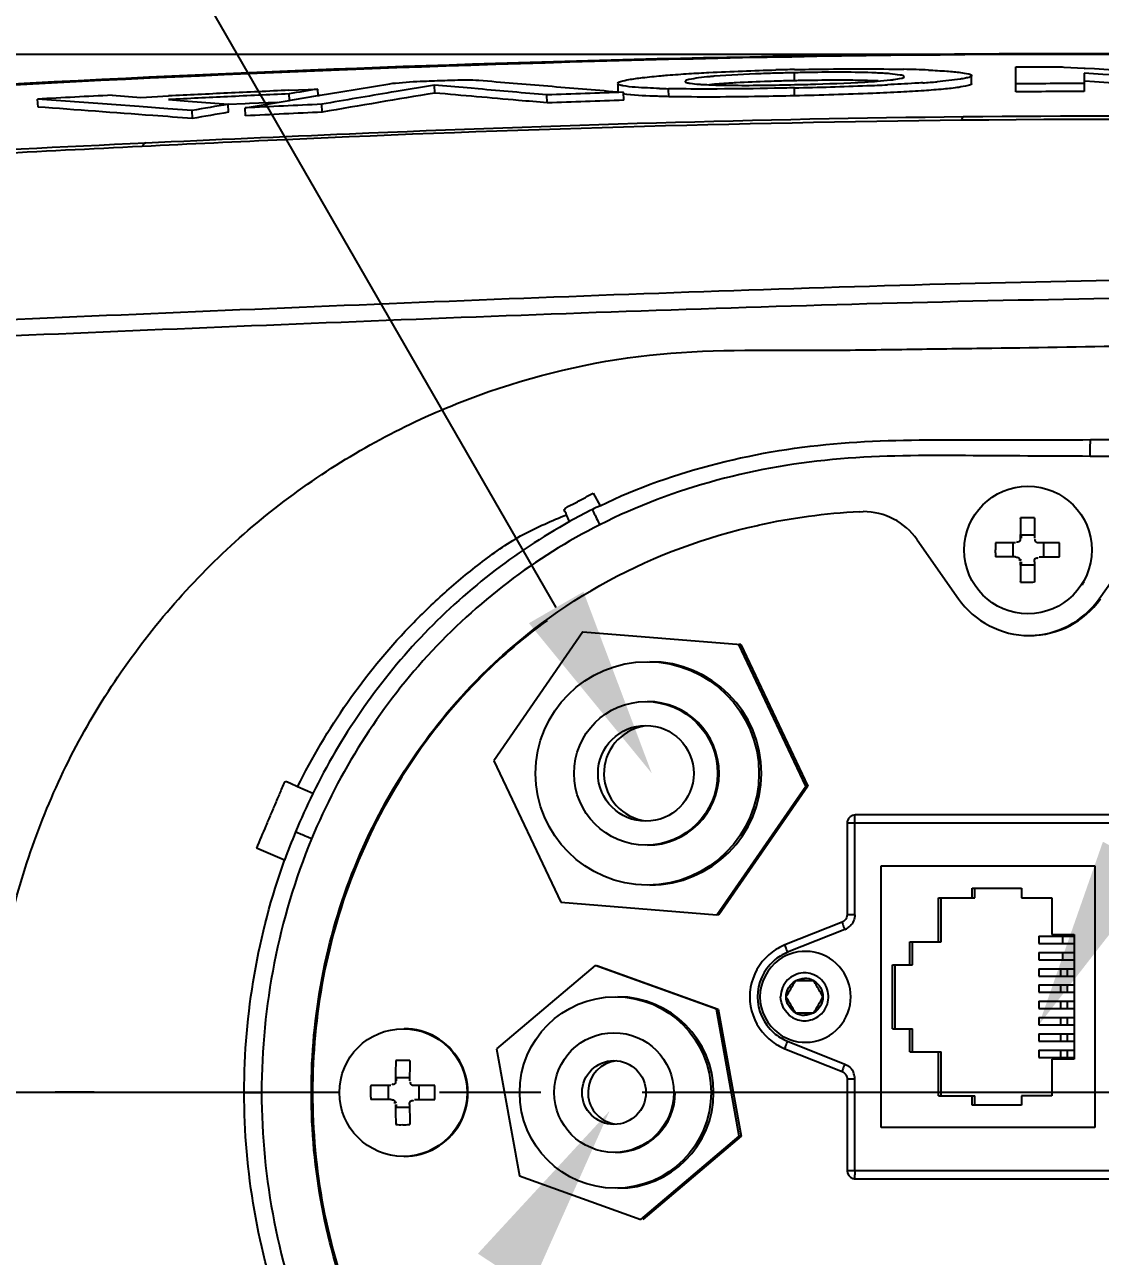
# Model space of a CAD drawing. Header units: millimetres. Extents: x 4086 to 8300, y 123 to 1549.
# Drawn here: x 6709.92 to 6743.62, y 731.92 to 770.52 of the extents above; entities that cross this region are included whole.
import ezdxf
from ezdxf import colors
from ezdxf.entities.mleader import LeaderData, LeaderLine
from ezdxf.math import Vec2, Vec3

# ---------------------------------------------------------------- set-up
doc = ezdxf.new("R2010")
doc.units = ezdxf.units.MM
doc.linetypes.add('CENTER2', pattern=[28.575, 19.05, -3.175, 3.175, -3.175])
for name, color, linetype in [('00_COMPONENTS', 7, 'Continuous'), ('03_ALL_AXES', 7, 'Continuous'), ('51__DRAFT_DIMS', 7, 'Continuous'), ('多重引线', 7, 'Continuous')]:
    doc.layers.add(name, color=color, linetype=linetype)
doc.styles.add('思源黑', font='SourceHanSansCN-Normal.ttf')
doc.dimstyles.new('尺寸标注_细节_1_2比例', dxfattribs={"dimtxt": 7, "dimasz": 6, "dimexe": 2, "dimexo": 1.5, "dimgap": 1, "dimtad": 1, "dimlfac": 2, "dimdsep": 46, "dimtxsty": '思源黑', "dimcen": 0.09, "dimadec": 0, "dimazin": 0, "dimtp": 0.01, "dimtm": 0.01, "dimtfac": 1, "dimtofl": 0, "dimtmove": 0, "dimatfit": 3, "dimfxl": 1, "dimtolj": 1, "dimarcsym": 0})

# ---------------------------------------------------------------- blocks, each defined once
blk = doc.blocks.new('*D1647')
at = {"layer": '51__DRAFT_DIMS', "color": 0, "linetype": 'Continuous', "lineweight": -2}
for p, q in [((6648.346, 764.797), (6648.346, 790.232)), ((6785.846, 771.111), (6785.846, 790.232)), ((6654.346, 788.232), (6779.846, 788.232))]:
    blk.add_line(p, q, dxfattribs=at)
at = {"layer": '51__DRAFT_DIMS', "color": 0}
for points in [[(6654.346, 789.232), (6654.346, 787.232), (6648.346, 788.232)], [(6779.846, 787.232), (6779.846, 789.232), (6785.846, 788.232)]]:
    blk.add_solid(points, dxfattribs=at)
at = {"layer": 'Defpoints', "color": 0}
for p in [(6785.846, 788.232), (6785.846, 769.611), (6648.346, 763.297)]:
    blk.add_point(p, dxfattribs=at)
at = {"layer": '51__DRAFT_DIMS', "color": 0, "insert": (6717.035, 796.484), "char_height": 7, "attachment_point": 2, "style": '思源黑'}
blk.add_mtext('\\A1;275', dxfattribs=at)
blk = doc.blocks.new('*D1649')
at = {"layer": '51__DRAFT_DIMS', "color": 0, "linetype": 'Continuous', "lineweight": -2}
for p, q in [((6740.485, 769.584), (6597.058, 769.584)), ((6599.058, 763.584), (6599.058, 710.528)), ((6740.475, 704.528), (6597.058, 704.528))]:
    blk.add_line(p, q, dxfattribs=at)
at = {"layer": '51__DRAFT_DIMS', "color": 0}
for points in [[(6600.058, 763.584), (6598.058, 763.584), (6599.058, 769.584)], [(6598.058, 710.528), (6600.058, 710.528), (6599.058, 704.528)]]:
    blk.add_solid(points, dxfattribs=at)
at = {"layer": 'Defpoints', "color": 0}
for p in [(6741.985, 769.584), (6599.058, 704.528), (6741.975, 704.528)]:
    blk.add_point(p, dxfattribs=at)
at = {"layer": '51__DRAFT_DIMS', "color": 0, "insert": (6590.796, 737.13), "char_height": 7, "attachment_point": 2, "rotation": 90, "style": '思源黑'}
blk.add_mtext('\\A1;130.11', dxfattribs=at)

msp = doc.modelspace()

# ---------------------------------------------------------------- linework, layer by layer
at = {"layer": '00_COMPONENTS', "color": 7, "linetype": 'Continuous'}
for p, q in [((6740.9752, 768.6585), (6740.9757, 769.1939)), ((6742.4843, 769.1853), (6743.1302, 769.147)), ((6734.0444, 768.7584), (6734.0391, 769.008)), ((6737.4783, 768.8808), (6737.4737, 768.8906)), ((6739.5889, 768.9233), (6739.5881, 768.9166)), ((6739.5907, 768.6669), (6739.5881, 768.9166)), ((6743.1208, 768.9911), (6743.1215, 768.4221)), ((6743.1302, 769.147), (6743.1494, 769.1459)), ((6718.2011, 768.4584), (6719.1065, 768.4985)), ((6719.1154, 768.2954), (6719.1065, 768.4985)), ((6719.1825, 768.3073), (6719.8253, 768.4142)), ((6719.8253, 768.4142), (6721.3627, 768.6658)), ((6721.5597, 768.4208), (6721.4087, 768.3953)), ((6722.7582, 768.6208), (6721.5597, 768.4208)), ((6722.768, 768.3713), (6722.7582, 768.6208)), ((6723.9109, 768.5204), (6722.7582, 768.6208)), ((6724.1305, 768.5013), (6723.9109, 768.5204)), ((6728.5028, 768.6668), (6728.5107, 768.4173)), ((6728.5039, 768.6668), (6728.5047, 768.6754)), ((6728.6924, 768.1468), (6728.6842, 768.3963)), ((6730.1013, 768.259), (6730.0938, 768.5086)), ((6730.6191, 768.74), (6730.6159, 768.7302)), ((6734.0444, 768.2856), (6734.0385, 768.5352)), ((6739.5915, 768.6736), (6739.5907, 768.6669)), ((6740.9774, 768.4088), (6740.9752, 768.6585)), ((6710.3395, 767.9329), (6710.326, 768.1822)), ((6713.5123, 767.9471), (6712.6448, 768.0113)), ((6712.6665, 768.305), (6713.5643, 768.2371)), ((6713.5645, 768.2371), (6714.4248, 768.2801)), ((6714.4304, 768.1675), (6715.0437, 768.1191)), ((6715.0437, 768.1191), (6716.2917, 768.0207)), ((6716.3042, 767.7714), (6716.2917, 768.0207)), ((6716.8241, 768.0338), (6716.2922, 768.0086)), ((6716.9664, 768.0405), (6716.8241, 768.0338)), ((6716.8301, 767.9075), (6718.2095, 768.1436)), ((6717.8454, 768.0814), (6716.9664, 768.0405)), ((6718.2151, 768.1444), (6718.2059, 768.3477)), ((6718.2095, 768.1436), (6718.2399, 768.1487)), ((6718.2399, 768.1487), (6718.3142, 768.1613)), ((6718.3142, 768.1613), (6719.1099, 768.2952)), ((6719.1099, 768.2952), (6719.1398, 768.3002)), ((6719.1398, 768.3002), (6719.1531, 768.3024)), ((6719.1531, 768.3024), (6719.1825, 768.3073)), ((6719.2417, 767.7721), (6719.2302, 768.0215)), ((6726.2937, 768.0638), (6726.2846, 768.3133)), ((6714.4091, 767.8807), (6713.5123, 767.9471)), ((6715.1662, 767.8246), (6714.4091, 767.8807)), ((6715.1789, 767.5753), (6715.1662, 767.8246)), ((6716.8424, 767.6582), (6716.8301, 767.9075)), ((6727.7311, 755.8351), (6727.9493, 755.4424)), ((6726.9951, 754.9474), (6726.8996, 755.1617)), ((6736.0784, 755.2547), (6736.1928, 755.2573)), ((6741.1219, 755.0423), (6741.121, 755.0598)), ((6732.9268, 754.8247), (6732.8899, 754.8247)), ((6741.149, 754.4261), (6741.149, 754.5297)), ((6741.149, 754.5297), (6741.5566, 754.5297)), ((6737.8856, 754.3772), (6739.1826, 752.5241)), ((6740.9669, 754.2761), (6740.3376, 754.2761)), ((6740.8956, 753.8361), (6740.8956, 754.2761)), ((6742.3442, 754.2761), (6741.7065, 754.2761)), ((6741.8423, 754.2761), (6741.8423, 753.8361)), ((6743.5894, 752.5241), (6744.9236, 754.4301)), ((6740.9669, 753.8361), (6740.3376, 753.8361)), ((6741.7065, 753.8361), (6742.3442, 753.8361)), ((6741.149, 753.5825), (6741.149, 753.6861)), ((6741.5566, 753.5825), (6741.149, 753.5825)), ((6741.121, 753.0523), (6741.1219, 753.0699)), ((6743.584, 752.5163), (6743.6206, 752.5163)), ((6727.4074, 751.4904), (6724.6196, 747.4525)), ((6727.4074, 751.4904), (6732.3576, 751.094)), ((6734.3979, 746.6596), (6732.2965, 751.094)), ((6732.3576, 751.094), (6732.2965, 751.094)), ((6732.3576, 751.094), (6734.459, 746.6596)), ((6724.2633, 750.1199), (6724.2262, 750.1199)), ((6724.6196, 747.4525), (6726.721, 743.0182)), ((6718.9479, 746.4217), (6718.4728, 746.6372)), ((6731.6102, 742.6217), (6734.3979, 746.6596)), ((6734.459, 746.6596), (6731.6712, 742.6217)), ((6734.459, 746.6596), (6734.3979, 746.6596)), ((6746.1371, 745.7561), (6735.9384, 745.7561)), ((6735.6885, 745.5061), (6735.6885, 742.6269)), ((6735.6885, 745.5061), (6746.387, 745.5061)), ((6735.9308, 742.6269), (6735.9308, 745.5061)), ((6718.0657, 744.3402), (6717.1789, 744.7112)), ((6736.7575, 735.9561), (6736.7575, 744.1561)), ((6736.7575, 744.1561), (6743.4543, 744.1561)), ((6743.4543, 744.1561), (6743.4543, 735.9561)), ((6739.6061, 743.1561), (6739.6061, 743.4561)), ((6739.6061, 743.4561), (6741.1554, 743.4561)), ((6739.6901, 743.1561), (6739.6901, 743.4561)), ((6741.1554, 743.4561), (6741.1554, 743.1561)), ((6726.721, 743.0182), (6731.6102, 742.6217)), ((6738.5566, 741.7811), (6738.5566, 743.1561)), ((6738.5566, 743.1561), (6739.6901, 743.1561)), ((6738.6406, 741.7811), (6738.6406, 743.1561)), ((6741.1554, 743.1561), (6742.105, 743.1561)), ((6742.105, 743.1561), (6742.105, 742.0061)), ((6731.6712, 742.6217), (6731.6102, 742.6217)), ((6735.9308, 742.6269), (6735.6885, 742.6269)), ((6735.5311, 742.3946), (6733.742, 741.6819)), ((6735.6159, 742.1624), (6733.8268, 741.4497)), ((6737.657, 741.0561), (6737.657, 741.7811)), ((6737.657, 741.7811), (6738.6406, 741.7811)), ((6737.741, 741.0561), (6737.741, 741.7811)), ((6741.6965, 741.9561), (6741.6965, 741.7261)), ((6741.6965, 741.9561), (6742.8046, 741.9561)), ((6742.105, 742.0061), (6742.8046, 742.0061)), ((6742.4369, 741.9561), (6742.4369, 741.7261)), ((6742.8046, 742.0061), (6742.8046, 738.1061)), ((6741.6965, 741.7261), (6742.8046, 741.7261)), ((6741.6965, 741.4461), (6741.6965, 741.2161)), ((6741.6965, 741.4461), (6742.8046, 741.4461)), ((6742.4369, 741.4461), (6742.4369, 741.2161)), ((6727.7908, 741.0331), (6724.7074, 738.4221)), ((6731.5926, 739.6671), (6727.7908, 741.0331)), ((6727.8519, 741.0331), (6731.6537, 739.6671)), ((6737.1073, 739.0561), (6737.1073, 741.0561)), ((6737.1073, 741.0561), (6737.741, 741.0561)), ((6737.1913, 739.0561), (6737.1913, 741.0561)), ((6741.6965, 741.2161), (6742.8046, 741.2161)), ((6741.6965, 740.9361), (6741.6965, 740.7061)), ((6741.6965, 740.9361), (6742.8046, 740.9361)), ((6741.6965, 740.7061), (6742.8046, 740.7061)), ((6742.374, 740.9361), (6742.374, 740.7061)), ((6742.5961, 740.7061), (6742.5961, 740.9361)), ((6734.6448, 740.5561), (6734.0678, 740.5561)), ((6741.6965, 740.4261), (6741.6965, 740.1961)), ((6741.6965, 740.4261), (6742.8046, 740.4261)), ((6742.374, 740.4261), (6742.374, 740.1961)), ((6742.5961, 740.1961), (6742.5961, 740.4261)), ((6741.6965, 740.1961), (6742.8046, 740.1961)), ((6741.6965, 739.9161), (6741.6965, 739.6861)), ((6741.6965, 739.9161), (6742.8046, 739.9161)), ((6742.374, 739.9161), (6742.374, 739.6861)), ((6742.5961, 739.6861), (6742.5961, 739.9161)), ((6732.311, 735.69), (6731.5926, 739.6671)), ((6731.5926, 739.6671), (6731.6537, 739.6671)), ((6731.6537, 739.6671), (6732.3721, 735.69)), ((6734.0678, 739.5561), (6734.6448, 739.5561)), ((6741.6965, 739.6861), (6742.8046, 739.6861)), ((6737.1073, 739.0561), (6737.741, 739.0561)), ((6737.657, 738.3311), (6737.657, 739.0561)), ((6737.741, 738.3311), (6737.741, 739.0561)), ((6741.6965, 739.4061), (6741.6965, 739.1761)), ((6741.6965, 739.4061), (6742.8046, 739.4061)), ((6741.6965, 739.1761), (6742.8046, 739.1761)), ((6742.374, 739.4061), (6742.374, 739.1761)), ((6742.5961, 739.1761), (6742.5961, 739.4061)), ((6741.6965, 738.8961), (6741.6965, 738.6661)), ((6741.6965, 738.8961), (6742.8046, 738.8961)), ((6742.374, 738.8961), (6742.374, 738.6661)), ((6742.5961, 738.6661), (6742.5961, 738.8961)), ((6724.7074, 738.4221), (6725.4259, 734.4451)), ((6733.742, 738.4302), (6735.5311, 737.7175)), ((6733.8268, 738.6625), (6735.6159, 737.9498)), ((6737.657, 738.3311), (6738.6406, 738.3311)), ((6738.5566, 736.9561), (6738.5566, 738.3311)), ((6738.6406, 736.9561), (6738.6406, 738.3311)), ((6741.6965, 738.6661), (6742.8046, 738.6661)), ((6741.6965, 738.3861), (6741.6965, 738.1561)), ((6741.6965, 738.3861), (6742.8046, 738.3861)), ((6742.374, 738.3861), (6742.374, 738.1561)), ((6742.5961, 738.1561), (6742.5961, 738.3861)), ((6741.6965, 738.1561), (6742.8046, 738.1561)), ((6742.105, 738.1061), (6742.105, 736.9561)), ((6742.8046, 738.1061), (6742.105, 738.1061)), ((6721.5742, 737.4261), (6721.5742, 737.5297)), ((6721.5742, 737.5297), (6721.9817, 737.5297)), ((6721.392, 737.2761), (6720.7628, 737.2761)), ((6721.3207, 736.8361), (6721.3207, 737.2761)), ((6722.7693, 737.2761), (6722.1317, 737.2761)), ((6722.2674, 737.2761), (6722.2674, 736.8361)), ((6735.6885, 737.4853), (6735.6885, 734.6061)), ((6735.6885, 737.4853), (6735.9308, 737.4853)), ((6735.9308, 734.6061), (6735.9308, 737.4853)), ((6718.9409, 737.0559), (6718.9038, 737.0559)), ((6721.392, 736.8361), (6720.7628, 736.8361)), ((6722.1317, 736.8361), (6722.7693, 736.8361)), ((6738.5566, 736.9561), (6739.6901, 736.9561)), ((6739.6061, 736.6561), (6739.6061, 736.9561)), ((6739.6901, 736.6561), (6739.6901, 736.9561)), ((6741.1554, 736.9561), (6741.1554, 736.6561)), ((6742.105, 736.9561), (6741.1554, 736.9561)), ((6721.5742, 736.5825), (6721.5742, 736.6861)), ((6721.9817, 736.5825), (6721.5742, 736.5825)), ((6741.1554, 736.6561), (6739.6061, 736.6561)), ((6729.2277, 733.0791), (6732.311, 735.69)), ((6732.3721, 735.69), (6729.2887, 733.0791)), ((6732.311, 735.69), (6732.3721, 735.69)), ((6743.4543, 735.9561), (6736.7575, 735.9561)), ((6725.4259, 734.4451), (6729.2277, 733.0791)), ((6746.387, 734.6061), (6735.6885, 734.6061)), ((6735.9384, 734.3561), (6746.1371, 734.3561))]:
    msp.add_line(p, q, dxfattribs=at)
for centre, radius in [((6741.3562, 754.0563), 1.9997), ((6729.4293, 747.0568), 3.4992), ((6729.3836, 747.0564), 2.2497), ((6729.3847, 747.0563), 1.4997), ((6728.4297, 737.0565), 2.9995), ((6721.7813, 737.0563), 1.9997), ((6728.3843, 737.0564), 1.8746), ((6728.385, 737.0563), 0.9998)]:
    msp.add_circle(centre, radius, dxfattribs=at)
for centre, radius, start, end in [((6736.3448, 657.5231), 111.6095, 91.183672, 91.482518), ((6735.6411, 692.9477), 76.0772, 91.206572, 91.560134), ((6735.653, 693.0633), 75.9619, 90.865299, 91.21741), ((6736.7173, 733.6925), 35.4326, 87.54485, 88.78511), ((6714.7782, 291.935), 477.8973, 86.038359, 86.59996), ((6713.4669, 273.1764), 496.8569, 86.034326, 86.575086), ((6754.8843, -48.4026), 817.6843, 92.5712873, 92.7063782), ((6788.9552, 348.603), 425.6654, 99.44455, 99.567465), ((6789.5516, 364.7795), 409.3278, 99.582948, 99.892334), ((6749.774, 123.4878), 645.2532, 91.8730167, 92.0862225), ((6730.9398, 802.9626), 34.4644, 268.13111, 268.59347), ((6735.6447, 692.7635), 76.0117, 91.206397, 91.56011), ((6730.9801, 906.8398), 138.3385, 271.266812, 272.207875), ((6735.6567, 692.8794), 75.8961, 90.864964, 91.217241), ((6733.0917, 851.4441), 82.9025, 272.224526, 272.66868), ((6736.2694, 795.3571), 26.7236, 273.84946, 274.81215), ((6744.6988, 339.0918), 429.5828, 90.210494, 90.496643), ((6744.6988, 339.0948), 429.3301, 90.210492, 90.496642), ((6714.8582, 293.2149), 476.3657, 86.024907, 86.596244), ((6755.7149, -74.0167), 843.421, 92.9256631, 93.084877), ((6755.8673, -69.2195), 838.5243, 92.7063085, 92.8328921), ((6756.963, -83.1187), 852.3481, 92.7357723, 92.860282), ((6796.2883, 305.5874), 469.3016, 99.814477, 99.953981), ((6755.6982, -56.6259), 825.8251, 92.6021128, 92.7358508), ((6757.7724, -69.0543), 837.9626, 92.6362588, 92.800549), ((6788.2299, 372.4411), 401.3054, 99.38818, 99.898858), ((6749.7738, 123.4936), 644.9977, 91.8730156, 92.0862231), ((6796.359, 305.1351), 469.5117, 99.817277, 99.95666), ((6757.7723, -69.051), 837.7098, 92.6362574, 92.8005481), ((6746.7553, 138.0832), 629.4799, 90.6818659, 92.6089083), ((6761.4018, -197.8375), 965.7194, 92.5698193, 92.837318), ((6736.9017, 736.9984), 20.5014, 116.64536, 118.89593), ((6736.1093, 738.5915), 18.7221, 115.83856, 116.66422), ((6737.2126, 734.809), 20.4771, 93.17523, 102.18687), ((6736.1943, 753.1937), 2.0643, 34.98274, 90.04188), ((6839.6221, 754.0875), 98.5059, 179.434439, 179.803063), ((6835.6552, 754.1254), 94.099, 179.431021, 179.557693), ((6842.3687, 754.0751), 100.8127, 179.558562, 179.800515), ((6839.6221, 754.0247), 98.5059, 180.196937, 180.565561), ((6840.0619, 754.0247), 98.5059, 180.196937, 180.565561), ((6741.3923, 754.0502), 1.9884, 326.96106, 330.29136), ((6741.4209, 754.0694), 2.6927, 270.04122, 324.93367), ((6736.5925, 737.7298), 17.4793, 126.10959, 134.85874), ((6729.5079, 747.0554), 3.4992, 270.01343, 89.98615), ((6729.4294, 747.0558), 2.2497, 270.01791, 89.98174), ((6729.5703, 747.0558), 1.4997, 99.76995, 262.90658), ((6737.5739, 737.2976), 20.7406, 153.90172, 157.54266), ((6737.8016, 737.212), 20.9837, 157.56405, 160.1414), ((6735.4327, 742.6217), 0.4945, 291.74036, 298.2105), ((6735.4272, 742.6319), 0.5061, 298.21134, 314.42083), ((6734.3976, 740.0439), 1.7644, 113.38685, 131.15694), ((6734.3812, 740.0557), 1.4246, 234.1192, 125.88089), ((6734.3795, 740.0818), 1.7224, 111.72206, 113.33436), ((6734.3828, 740.0561), 1.5006, 131.46572, 228.53428), ((6734.3564, 740.0682), 0.7379, 86.15751, 93.74947), ((6734.3557, 740.0552), 0.5783, 60.00027, 89.92649), ((6734.4024, 740.0561), 1.7623, 170.31339, 189.68661), ((6661.1727, 782.2892), 83.9961, 329.814683, 330.208463), ((6656.9272, 695.3431), 89.9125, 30.066305, 30.189099), ((6670.0567, 702.9499), 74.7385, 29.914666, 30.062188), ((6657.5423, 695.7571), 89.1727, 29.787028, 29.910493), ((6728.5083, 737.0557), 2.9995, 270.01791, 89.98174), ((6661.1727, 697.823), 83.9961, 29.791537, 30.185317), ((6662.0383, 781.7892), 83.9961, 329.814683, 330.208463), ((6734.3693, 740.0561), 0.7366, 357.38729, 2.61271), ((6734.3569, 740.0569), 0.5783, 240.00027, 269.92649), ((6734.3577, 740.059), 0.7531, 236.55691, 269.92914), ((6734.3562, 740.0441), 0.738, 270.0069, 273.84249), ((6734.3976, 740.0682), 1.7644, 228.84306, 246.61315), ((6734.3795, 740.0304), 1.7224, 246.66564, 248.27794), ((6820.0472, 737.0875), 98.5059, 179.434439, 179.803063), ((6816.0804, 737.1254), 94.099, 179.431021, 179.557693), ((6728.5705, 737.0559), 0.9997, 95.45219, 259.50777), ((6822.7939, 737.0751), 100.8127, 179.558562, 179.800515), ((6735.4242, 737.4838), 0.5066, 5.56524, 22.68166), ((6735.4368, 737.4851), 0.4939, 0.01459, 5.55059), ((6728.4301, 737.0558), 1.8746, 270.01349, 0.00986), ((6820.0472, 737.0247), 98.5059, 180.196937, 180.565561), ((6820.487, 737.0247), 98.5059, 180.196937, 180.565561), ((6743.0559, 734.6019), 7.1251, 179.96622, 180.97144)]:
    msp.add_arc(centre, radius, start, end, dxfattribs=at)
msp.add_ellipse((6721.8082, 737.0561), major_axis=(0, 2), ratio=0.9995602, start_param=-3.1415927, end_param=0, dxfattribs=at)
for points, knots in [([(6689.1641, 767.2467), (6697.1259, 767.9447), (6712.8194, 768.953), (6732.2588, 769.5931), (6747.3895, 769.6405), (6761.9344, 769.2984), (6772.7676, 768.614), (6779.8463, 767.5833)], [0, 0, 0, 0, 0.2640025, 0.5193033, 0.6423762, 0.76371, 1, 1, 1, 1]), ([(6796.0887, 763.6693), (6792.2052, 765.0563), (6784.1512, 767.0339), (6771.863, 768.5916), (6759.498, 769.3276), (6742.9918, 769.7235), (6722.3518, 769.3156), (6705.8617, 768.4692), (6697.6284, 767.8767)], [0, 0, 0, 0, 0.1249125, 0.2499034, 0.3749179, 0.499938, 0.7499661, 1, 1, 1, 1]), ([(6741.8183, 769.1987), (6741.8813, 769.1991), (6742.1033, 769.1983), (6742.3255, 769.1949), (6742.4843, 769.1853)], [0, 0, 0, 0, 0.2836844, 1, 1, 1, 1]), ([(6723.0896, 768.7706), (6723.1937, 768.7746), (6723.5484, 768.782), (6723.9044, 768.7943), (6724.1543, 768.7734)], [0, 0, 0, 0, 0.2935202, 1, 1, 1, 1]), ([(6728.5044, 768.6779), (6728.5034, 768.7119), (6728.6681, 768.7542), (6728.8874, 768.8071), (6729.3366, 768.8639), (6729.6672, 768.8983), (6729.8617, 768.9161)], [0, 0, 0, 0, 0.0736199, 0.2652438, 0.5780227, 1, 1, 1, 1]), ([(6729.8617, 768.9161), (6729.9281, 768.9219), (6730.2178, 768.9463), (6730.5077, 768.9665), (6730.7313, 768.9807)], [0, 0, 0, 0, 0.2292969, 1, 1, 1, 1]), ([(6731.0363, 768.8466), (6730.933, 768.8329), (6730.8136, 768.8015), (6730.6319, 768.7783), (6730.6191, 768.74)], [0, 0, 0, 0, 0.7206074, 1, 1, 1, 1]), ([(6730.7313, 768.9807), (6730.9406, 768.9939), (6731.8487, 769.0453), (6732.7577, 769.0771), (6733.4572, 769.0952)], [0, 0, 0, 0, 0.2306018, 1, 1, 1, 1]), ([(6731.526, 768.8972), (6731.4786, 768.8933), (6731.3151, 768.879), (6731.1519, 768.8619), (6731.0363, 768.8466)], [0, 0, 0, 0, 0.2895232, 1, 1, 1, 1]), ([(6733.5698, 768.9966), (6733.3804, 768.9915), (6732.6987, 768.9698), (6732.017, 768.9378), (6731.526, 768.8972)], [0, 0, 0, 0, 0.2776941, 1, 1, 1, 1]), ([(6734.0392, 769.1088), (6734.3414, 769.115), (6735.4844, 769.1342), (6736.6279, 769.1359), (6737.4686, 769.1171)], [0, 0, 0, 0, 0.2644126, 1, 1, 1, 1]), ([(6737.0383, 768.9764), (6736.8917, 768.9888), (6736.0481, 769.033), (6735.2031, 769.0269), (6734.5058, 769.0165)], [0, 0, 0, 0, 0.17421, 1, 1, 1, 1]), ([(6735.8646, 768.7712), (6735.7577, 768.7725), (6735.3065, 768.7758), (6734.8553, 768.772), (6734.511, 768.7668)], [0, 0, 0, 0, 0.2367597, 1, 1, 1, 1]), ([(6736.6642, 768.7503), (6736.6056, 768.753), (6736.3392, 768.7635), (6736.0726, 768.7687), (6735.8646, 768.7712)], [0, 0, 0, 0, 0.21989, 1, 1, 1, 1]), ([(6736.4635, 768.7326), (6736.5197, 768.7367), (6736.7164, 768.7517), (6736.9129, 768.7693), (6737.0528, 768.7852)], [0, 0, 0, 0, 0.2857889, 1, 1, 1, 1]), ([(6737.4737, 768.8906), (6737.4541, 768.928), (6737.2729, 768.9405), (6737.1445, 768.9674), (6737.0383, 768.9764)], [0, 0, 0, 0, 0.2834272, 1, 1, 1, 1]), ([(6737.0528, 768.7852), (6737.0893, 768.7893), (6737.2031, 768.8033), (6737.3173, 768.8192), (6737.3931, 768.8383)], [0, 0, 0, 0, 0.3191928, 1, 1, 1, 1]), ([(6737.3931, 768.8383), (6737.4057, 768.8415), (6737.4325, 768.8505), (6737.479, 768.8616), (6737.4787, 768.8808)], [0, 0, 0, 0, 0.4026827, 1, 1, 1, 1]), ([(6738.2352, 769.0925), (6738.4281, 769.0835), (6738.756, 769.0638), (6739.2042, 769.03), (6739.4212, 768.9866), (6739.5892, 768.9568), (6739.5895, 768.9233)], [0, 0, 0, 0, 0.4217233, 0.7344073, 0.9267954, 1, 1, 1, 1]), ([(6739.3972, 768.8374), (6739.3444, 768.8262), (6739.0508, 768.7758), (6738.7541, 768.7483), (6738.5113, 768.7277)], [0, 0, 0, 0, 0.181397, 1, 1, 1, 1]), ([(6739.5881, 768.9166), (6739.588, 768.8957), (6739.502, 768.8616), (6739.4453, 768.8476), (6739.3972, 768.8374)], [0, 0, 0, 0, 0.2978428, 1, 1, 1, 1]), ([(6721.3627, 768.6658), (6721.4212, 768.6752), (6721.7754, 768.7112), (6722.1304, 768.7336), (6722.4266, 768.7452)], [0, 0, 0, 0, 0.1667439, 1, 1, 1, 1]), ([(6728.6673, 768.6002), (6728.6259, 768.6078), (6728.5754, 768.6177), (6728.5033, 768.6485), (6728.5028, 768.6668)], [0, 0, 0, 0, 0.696367, 1, 1, 1, 1]), ([(6729.8158, 768.5165), (6729.6901, 768.5207), (6729.3069, 768.5377), (6728.9212, 768.5534), (6728.6673, 768.6002)], [0, 0, 0, 0, 0.3275311, 1, 1, 1, 1]), ([(6731.6212, 768.4981), (6731.4831, 768.4976), (6730.9739, 768.4968), (6730.4647, 768.5009), (6730.0938, 768.5086)], [0, 0, 0, 0, 0.2712826, 1, 1, 1, 1]), ([(6730.615, 768.7302), (6730.6151, 768.726), (6730.639, 768.6962), (6730.6774, 768.6952), (6730.7072, 768.689)], [0, 0, 0, 0, 0.120593, 1, 1, 1, 1]), ([(6730.7072, 768.689), (6730.7278, 768.6847), (6730.8424, 768.6655), (6730.9584, 768.6564), (6731.0533, 768.6496)], [0, 0, 0, 0, 0.1815694, 1, 1, 1, 1]), ([(6731.0533, 768.6496), (6731.0956, 768.6466), (6731.2903, 768.6345), (6731.4854, 768.6271), (6731.638, 768.6227)], [0, 0, 0, 0, 0.2172117, 1, 1, 1, 1]), ([(6732.214, 768.6934), (6732.1358, 768.6891), (6731.858, 768.6728), (6731.5803, 768.6529), (6731.3811, 768.6343)], [0, 0, 0, 0, 0.281112, 1, 1, 1, 1]), ([(6734.0385, 768.5352), (6733.8315, 768.53), (6733.0258, 768.5118), (6732.22, 768.5005), (6731.6212, 768.4981)], [0, 0, 0, 0, 0.2569916, 1, 1, 1, 1]), ([(6731.638, 768.6227), (6731.8098, 768.6186), (6732.61, 768.608), (6733.4104, 768.6195), (6734.0387, 768.6352)], [0, 0, 0, 0, 0.2146469, 1, 1, 1, 1]), ([(6733.5753, 768.747), (6733.4577, 768.7438), (6733.0038, 768.7302), (6732.55, 768.7119), (6732.214, 768.6934)], [0, 0, 0, 0, 0.2590326, 1, 1, 1, 1]), ([(6734.0387, 768.6352), (6734.2611, 768.6399), (6735.0697, 768.6605), (6735.8783, 768.6927), (6736.4635, 768.7326)], [0, 0, 0, 0, 0.2750052, 1, 1, 1, 1]), ([(6739.5907, 768.6669), (6739.5907, 768.6274), (6739.3939, 768.5934), (6739.149, 768.5364), (6738.658, 768.4897), (6738.0649, 768.4412), (6737.3233, 768.3984), (6735.9735, 768.3363), (6734.8619, 768.3046), (6734.0444, 768.2856)], [0, 0, 0, 0, 0.0212309, 0.0762386, 0.1623936, 0.2719912, 0.40217, 0.5600245, 1, 1, 1, 1]), ([(6738.0635, 768.6938), (6737.9797, 768.6881), (6737.6092, 768.6642), (6737.2385, 768.6449), (6736.9517, 768.6315)], [0, 0, 0, 0, 0.2265006, 1, 1, 1, 1]), ([(6726.2937, 768.0639), (6725.9935, 768.0901), (6724.8183, 768.1928), (6723.6431, 768.2951), (6722.768, 768.3713)], [0, 0, 0, 0, 0.2554356, 1, 1, 1, 1]), ([(6730.1013, 768.259), (6729.9427, 768.263), (6729.4672, 768.2807), (6728.9878, 768.293), (6728.6753, 768.3507)], [0, 0, 0, 0, 0.3329564, 1, 1, 1, 1]), ([(6734.0444, 768.2856), (6733.6834, 768.2766), (6732.3693, 768.2493), (6731.0545, 768.2393), (6730.1013, 768.259)], [0, 0, 0, 0, 0.2747131, 1, 1, 1, 1]), ([(6715.1789, 767.5753), (6714.7642, 767.606), (6713.1511, 767.7255), (6711.5379, 767.845), (6710.3395, 767.9329)], [0, 0, 0, 0, 0.257082, 1, 1, 1, 1]), ([(6713.714, 766.8123), (6715.8423, 766.9134), (6724.378, 767.2979), (6732.9203, 767.5672), (6739.3338, 767.6343)], [0, 0, 0, 0, 0.2493612, 1, 1, 1, 1]), ([(6739.3338, 767.6343), (6739.3089, 767.6172), (6739.2884, 767.5731), (6739.2687, 767.5329), (6739.2641, 767.5186)], [0, 0, 0, 0, 0.6678664, 1, 1, 1, 1]), ([(6794.0508, 761.7383), (6785.408, 764.9052), (6766.8353, 767.2912), (6748.4788, 767.617), (6739.2641, 767.5186)], [0, 0, 0, 0, 0.4997147, 1, 1, 1, 1]), ([(6739.3338, 767.6343), (6745.8139, 767.7021), (6755.5481, 767.6), (6768.5057, 766.8287), (6778.2103, 765.8274), (6787.8069, 764.0065), (6795.5782, 761.4989), (6801.4348, 758.6295), (6806.8802, 755.0298), (6810.3378, 751.4912), (6812.3711, 748.9529)], [0, 0, 0, 0, 0.2493436, 0.3742985, 0.4993751, 0.6244621, 0.7495694, 0.8121293, 0.8748666, 1, 1, 1, 1]), ([(6651.8254, 759.983), (6656.8566, 761.1582), (6667.0654, 762.9588), (6687.6927, 765.5159), (6703.2995, 766.3175), (6713.714, 766.8123)], [0, 0, 0, 0, 0.2486441, 0.4982448, 1, 1, 1, 1]), ([(6713.5979, 766.698), (6710.4009, 766.5401), (6702.4268, 766.1313), (6689.6945, 765.3526), (6680.182, 764.422), (6675.4466, 763.844)], [0, 0, 0, 0, 0.2509476, 0.6259903, 1, 1, 1, 1]), ([(6713.714, 766.8123), (6713.6804, 766.7967), (6713.6337, 766.7626), (6713.6056, 766.7145), (6713.5984, 766.698)], [0, 0, 0, 0, 0.6727235, 1, 1, 1, 1]), ([(6659.4568, 758.3809), (6664.2764, 758.7861), (6673.9468, 759.5825), (6688.5348, 760.3643), (6703.2492, 761.0104), (6718.1081, 761.6545), (6733.119, 762.2571), (6748.2673, 762.6545), (6760.9752, 762.5721), (6771.1612, 761.8992), (6776.2476, 761.2783), (6778.7697, 760.8303)], [0, 0, 0, 0, 0.1214109, 0.2435531, 0.3666934, 0.4911407, 0.6169012, 0.7437999, 0.8715431, 0.9356977, 1, 1, 1, 1]), ([(6778.6179, 760.1911), (6776.1097, 760.6402), (6771.0459, 761.2645), (6760.887, 761.9542), (6748.1888, 762.0628), (6733.035, 761.7049), (6718.0092, 761.1245), (6703.1351, 760.4896), (6688.4119, 759.8404), (6673.8191, 759.0578), (6664.1477, 758.2616), (6659.3274, 757.8491)], [0, 0, 0, 0, 0.0639763, 0.1279285, 0.2555972, 0.3825914, 0.508513, 0.6331217, 0.7563807, 0.8785339, 1, 1, 1, 1]), ([(6708.8451, 737.0561), (6708.8462, 738.9499), (6709.3179, 742.7809), (6711.4118, 748.193), (6714.7986, 752.9433), (6719.2193, 756.6995), (6724.3344, 759.2091), (6729.7577, 760.4085), (6734.2353, 760.2888), (6737.696, 760.3479), (6740.9545, 760.3884), (6744.8771, 760.4603), (6749.5487, 760.5295), (6754.2669, 760.5614), (6760.7103, 760.5104), (6768.8539, 760.1816), (6775.3695, 759.4628), (6778.6, 758.8514)], [0, 0, 0, 0, 0.0684333, 0.1378606, 0.2076161, 0.2770638, 0.3453061, 0.4115705, 0.4755014, 0.5066045, 0.5366962, 0.5932436, 0.6483742, 0.7055221, 0.7637373, 0.8811933, 1, 1, 1, 1]), ([(6727.9495, 755.4419), (6730.2916, 756.576), (6734.2102, 757.5037), (6739.4111, 757.5127), (6742.0166, 757.5089), (6743.3178, 757.5124)], [0, 0, 0, 0, 0.4997893, 0.7500771, 1, 1, 1, 1]), ([(6743.3065, 756.9894), (6743.3066, 757.044), (6743.3081, 757.2183), (6743.3094, 757.3929), (6743.3178, 757.5124)], [0, 0, 0, 0, 0.3129001, 1, 1, 1, 1]), ([(6743.3178, 757.5124), (6747.6391, 757.5249), (6756.2818, 757.5279), (6764.9229, 757.3637), (6769.243, 757.2776)], [0, 0, 0, 0, 0.5000212, 1, 1, 1, 1]), ([(6743.3065, 756.9895), (6742.0024, 756.9941), (6739.3942, 757.0163), (6735.4693, 757.0203), (6731.5788, 756.3606), (6729.1076, 755.4339), (6727.9381, 754.8439)], [0, 0, 0, 0, 0.2494401, 0.4992159, 0.7494465, 1, 1, 1, 1]), ([(6726.8996, 755.1617), (6726.8894, 755.1851), (6726.8783, 755.2344), (6726.7916, 755.3132), (6726.941, 755.4203), (6727.1273, 755.5033), (6727.4075, 755.6635), (6727.6226, 755.7768), (6727.7311, 755.8351)], [0, 0, 0, 0, 0.0632339, 0.1276394, 0.2368207, 0.3897074, 0.6952871, 1, 1, 1, 1]), ([(6727.7076, 755.3225), (6727.7194, 755.2953), (6727.793, 755.1342), (6727.8717, 754.9755), (6727.9382, 754.8438)], [0, 0, 0, 0, 0.167328, 1, 1, 1, 1]), ([(6718.4728, 746.6372), (6719.3776, 748.4624), (6720.8608, 750.6032), (6723.0684, 752.726), (6724.2502, 753.7076), (6725.5038, 754.5836), (6726.4412, 754.9696), (6726.8996, 755.1617)], [0, 0, 0, 0, 0.5004792, 0.6262829, 0.7521066, 0.8778842, 1, 1, 1, 1]), ([(6726.9955, 754.9466), (6725.2669, 753.9882), (6722.0921, 751.5118), (6719.8191, 748.1965), (6718.9481, 746.4216)], [0, 0, 0, 0, 0.4999335, 1, 1, 1, 1]), ([(6727.9382, 754.8438), (6725.9202, 753.8253), (6722.2343, 751.0129), (6719.7745, 747.0968), (6718.9112, 745.0068)], [0, 0, 0, 0, 0.4999102, 1, 1, 1, 1]), ([(6724.2262, 750.1199), (6725.4024, 751.2915), (6728.1042, 753.3094), (6731.2677, 754.4726), (6732.8899, 754.8247)], [0, 0, 0, 0, 0.5000405, 1, 1, 1, 1]), ([(6741.1168, 754.4261), (6741.1167, 754.3904), (6741.1134, 754.3118), (6741.021, 754.2961), (6740.9978, 754.3147)], [0, 0, 0, 0, 0.5454673, 1, 1, 1, 1]), ([(6741.7065, 754.2761), (6741.6708, 754.2761), (6741.5917, 754.2792), (6741.5766, 754.3719), (6741.5952, 754.3952)], [0, 0, 0, 0, 0.5449513, 1, 1, 1, 1]), ([(6740.9669, 753.8361), (6741.0024, 753.8361), (6741.081, 753.8326), (6741.0967, 753.7404), (6741.0782, 753.717)], [0, 0, 0, 0, 0.5436664, 1, 1, 1, 1]), ([(6741.1265, 753.7651), (6741.1265, 753.7579), (6741.1224, 753.7412), (6741.113, 753.7271), (6741.1071, 753.7198)], [0, 0, 0, 0, 0.4333778, 1, 1, 1, 1]), ([(6741.5566, 753.6861), (6741.5565, 753.7217), (6741.5596, 753.8007), (6741.6522, 753.816), (6741.6757, 753.7974)], [0, 0, 0, 0, 0.5435794, 1, 1, 1, 1]), ([(6739.1826, 752.5241), (6739.4262, 752.1744), (6740.0993, 751.5943), (6740.96, 751.3723), (6741.3861, 751.3723)], [0, 0, 0, 0, 0.4999979, 1, 1, 1, 1]), ([(6741.3861, 751.3723), (6741.8122, 751.3723), (6742.6728, 751.5944), (6743.3458, 752.1745), (6743.5894, 752.5241)], [0, 0, 0, 0, 0.4999904, 1, 1, 1, 1]), ([(6718.9038, 737.0559), (6718.8969, 739.4542), (6719.8063, 744.2999), (6722.528, 748.4284), (6724.2262, 750.1199)], [0, 0, 0, 0, 0.5001461, 1, 1, 1, 1]), ([(6724.2633, 750.1199), (6722.565, 748.4284), (6719.8434, 744.2999), (6718.934, 739.4542), (6718.9409, 737.0559)], [0, 0, 0, 0, 0.4998539, 1, 1, 1, 1]), ([(6718.4728, 746.6372), (6718.4129, 746.6645), (6718.3224, 746.7113), (6718.2016, 746.7528), (6718.0713, 746.8359), (6717.9939, 746.6292), (6717.9038, 746.4219), (6717.7755, 746.1166), (6717.6272, 745.7682), (6717.4277, 745.2974), (6717.2784, 744.9458), (6717.1789, 744.7112)], [0, 0, 0, 0, 0.0736057, 0.1109412, 0.1493728, 0.2165655, 0.2876312, 0.4300641, 0.5726277, 0.7152057, 1, 1, 1, 1]), ([(6735.9308, 745.5061), (6735.9308, 745.5276), (6735.9312, 745.5997), (6735.9319, 745.672), (6735.9346, 745.7226)], [0, 0, 0, 0, 0.297692, 1, 1, 1, 1]), ([(6735.9346, 745.7226), (6735.935, 745.7309), (6735.938, 745.7382), (6735.9355, 745.7561), (6735.9384, 745.7561)], [0, 0, 0, 0, 0.7394117, 1, 1, 1, 1]), ([(6735.6966, 745.5687), (6735.694, 745.5585), (6735.6899, 745.5377), (6735.6885, 745.5166), (6735.6885, 745.5061)], [0, 0, 0, 0, 0.5017042, 1, 1, 1, 1]), ([(6718.9112, 745.0068), (6718.8598, 745.0282), (6718.6911, 745.0987), (6718.5225, 745.1693), (6718.4062, 745.2204)], [0, 0, 0, 0, 0.3047334, 1, 1, 1, 1]), ([(6735.5311, 742.3946), (6735.525, 742.3946), (6735.5477, 742.3572), (6735.554, 742.2997), (6735.5942, 742.2169), (6735.6159, 742.1624)], [0, 0, 0, 0, 0.0735439, 0.2887827, 1, 1, 1, 1]), ([(6733.8268, 741.4497), (6733.8051, 741.5042), (6733.765, 741.587), (6733.7586, 741.6445), (6733.736, 741.6819), (6733.742, 741.6819)], [0, 0, 0, 0, 0.7112173, 0.9264561, 1, 1, 1, 1]), ([(6733.742, 738.4302), (6733.736, 738.4302), (6733.7586, 738.4677), (6733.765, 738.5251), (6733.8051, 738.608), (6733.8268, 738.6625)], [0, 0, 0, 0, 0.0735439, 0.2887827, 1, 1, 1, 1]), ([(6735.6159, 737.9498), (6735.5942, 737.8953), (6735.554, 737.8124), (6735.5477, 737.755), (6735.525, 737.7175), (6735.5311, 737.7175)], [0, 0, 0, 0, 0.7112173, 0.9264561, 1, 1, 1, 1]), ([(6721.5419, 737.4261), (6721.5418, 737.3904), (6721.5385, 737.3118), (6721.4461, 737.2961), (6721.4229, 737.3147)], [0, 0, 0, 0, 0.5454673, 1, 1, 1, 1]), ([(6722.1317, 737.2761), (6722.0959, 737.2761), (6722.0169, 737.2792), (6722.0017, 737.3719), (6722.0204, 737.3952)], [0, 0, 0, 0, 0.5449513, 1, 1, 1, 1]), ([(6778.6001, 715.2605), (6775.3695, 714.6491), (6768.8539, 713.9303), (6760.7102, 713.6014), (6754.2667, 713.5504), (6749.5485, 713.5823), (6744.8767, 713.6515), (6740.9541, 713.7234), (6737.6956, 713.7638), (6734.2347, 713.8229), (6729.7569, 713.7031), (6724.3335, 714.9027), (6719.2182, 717.4125), (6714.7974, 721.1689), (6711.4107, 725.9195), (6709.317, 731.3313), (6708.8448, 735.1624), (6708.8457, 737.0561)], [0, 0, 0, 0, 0.1188066, 0.2362623, 0.2944773, 0.3516251, 0.4067555, 0.4633033, 0.4933955, 0.5244992, 0.5884314, 0.6546973, 0.7229412, 0.7923905, 0.8621476, 0.9315735, 1, 1, 1, 1]), ([(6716.7992, 737.0556), (6716.3135, 737.0562), (6713.6624, 737.0574), (6711.0111, 737.0697), (6708.8457, 737.0561)], [0, 0, 0, 0, 0.1831973, 1, 1, 1, 1]), ([(6716.7992, 737.0556), (6716.8315, 737.0557), (6717.0132, 737.0562), (6717.1948, 737.0561), (6717.3441, 737.0562)], [0, 0, 0, 0, 0.1780807, 1, 1, 1, 1]), ([(6724.2262, 723.9922), (6722.5281, 725.6837), (6719.8065, 729.8119), (6718.897, 734.6575), (6718.9038, 737.0559)], [0, 0, 0, 0, 0.4998414, 1, 1, 1, 1]), ([(6718.9409, 737.0559), (6718.934, 734.6575), (6719.8435, 729.8119), (6722.5652, 725.6837), (6724.2633, 723.9922)], [0, 0, 0, 0, 0.5001586, 1, 1, 1, 1]), ([(6721.392, 736.8361), (6721.4276, 736.8361), (6721.5061, 736.8326), (6721.5218, 736.7404), (6721.5033, 736.717)], [0, 0, 0, 0, 0.5436664, 1, 1, 1, 1]), ([(6721.5517, 736.7651), (6721.5517, 736.7579), (6721.5475, 736.7412), (6721.5381, 736.7271), (6721.5322, 736.7198)], [0, 0, 0, 0, 0.4333778, 1, 1, 1, 1]), ([(6721.9817, 736.6861), (6721.9816, 736.7217), (6721.9847, 736.8007), (6722.0773, 736.816), (6722.1008, 736.7974)], [0, 0, 0, 0, 0.5435794, 1, 1, 1, 1]), ([(6735.9384, 734.3561), (6735.9272, 734.3561), (6735.9451, 734.4238), (6735.9323, 734.4506), (6735.9318, 734.4811)], [0, 0, 0, 0, 0.2691252, 1, 1, 1, 1]), ([(6735.8664, 734.3668), (6735.8781, 734.3633), (6735.9019, 734.3579), (6735.9263, 734.3561), (6735.9384, 734.3561)], [0, 0, 0, 0, 0.5018304, 1, 1, 1, 1])]:
    msp.add_open_spline(points, degree=3, knots=knots, dxfattribs=at)
for points in [[(6740.9757, 769.1939), (6741.2566, 769.1958), (6741.5375, 769.1974), (6741.8183, 769.1987)], [(6722.4266, 768.7452), (6722.6476, 768.7537), (6722.8686, 768.7622), (6723.0896, 768.7706)], [(6724.1543, 768.7734), (6724.8722, 768.714), (6725.5901, 768.6545), (6726.308, 768.5948)], [(6726.2846, 768.3133), (6725.5666, 768.3761), (6724.8486, 768.4387), (6724.1305, 768.5013)], [(6726.308, 768.5948), (6727.0329, 768.5345), (6727.7578, 768.474), (6728.4827, 768.4132)], [(6712.6448, 768.0113), (6711.8718, 768.0684), (6711.0989, 768.1255), (6710.326, 768.1822)], [(6769.2463, 756.6816), (6760.6004, 756.8294), (6751.9537, 756.9667), (6743.3065, 756.9895)], [(6741.3407, 755.0636), (6741.2677, 755.0636), (6741.1945, 755.0637), (6741.1217, 755.0579)], [(6741.5608, 755.0598), (6741.4876, 755.0624), (6741.4143, 755.0649), (6741.3411, 755.0617)], [(6740.3376, 754.2761), (6740.335, 754.2029), (6740.3323, 754.1296), (6740.3356, 754.0564)], [(6742.3478, 754.0561), (6742.3478, 754.1292), (6742.3478, 754.2025), (6742.3424, 754.2755)], [(6740.3336, 754.0561), (6740.3336, 753.9829), (6740.3336, 753.9096), (6740.3396, 753.8367)], [(6742.3442, 753.8361), (6742.3466, 753.9093), (6742.349, 753.9826), (6742.346, 754.0558)], [(6741.121, 753.0523), (6741.1941, 753.0498), (6741.2674, 753.0473), (6741.3405, 753.0504)], [(6741.3407, 753.0485), (6741.4139, 753.0485), (6741.4873, 753.0485), (6741.5603, 753.0542)], [(6735.9384, 745.7561), (6735.8364, 745.7561), (6735.7222, 745.6674), (6735.6966, 745.5687)], [(6718.9112, 745.0068), (6717.8762, 742.5118), (6717.3434, 739.7574), (6717.3441, 737.0562)], [(6716.7992, 737.0556), (6716.7993, 739.5202), (6717.2284, 742.0221), (6718.0656, 744.3402)], [(6735.6885, 742.6269), (6735.6885, 742.565), (6735.6623, 742.4992), (6735.6195, 742.4544)], [(6735.9308, 742.6269), (6735.9308, 742.561), (6735.9172, 742.4938), (6735.8917, 742.4331)], [(6735.6195, 742.4544), (6735.5949, 742.4287), (6735.5641, 742.4078), (6735.5311, 742.3946)], [(6735.8917, 742.4331), (6735.8664, 742.3727), (6735.8282, 742.3163), (6735.7815, 742.2704)], [(6733.2364, 741.3723), (6732.9433, 741.1157), (6732.7313, 740.7366), (6732.6652, 740.3526)], [(6733.8268, 741.4497), (6733.6677, 741.3863), (6733.5176, 741.2939), (6733.3892, 741.1805)], [(6733.5462, 741.2103), (6733.1964, 740.9568), (6732.9572, 740.488), (6732.9572, 740.0561)], [(6734.3081, 740.8045), (6734.1322, 740.793), (6733.9509, 740.7111), (6733.8262, 740.5864)], [(6734.0678, 740.5561), (6734.154, 740.6059), (6734.2567, 740.6334), (6734.3563, 740.6334)], [(6734.6454, 740.7481), (6734.5696, 740.7797), (6734.4876, 740.7989), (6734.4057, 740.8044)], [(6734.8864, 740.5864), (6734.818, 740.6548), (6734.7346, 740.7108), (6734.6454, 740.7481)], [(6733.8262, 740.5864), (6733.691, 740.4511), (6733.6066, 740.2474), (6733.6066, 740.0561)], [(6733.7792, 740.0561), (6733.7792, 740.2485), (6733.9011, 740.4598), (6734.0678, 740.5561)], [(6734.6448, 740.5561), (6734.8115, 740.4598), (6734.9334, 740.2485), (6734.9334, 740.0561)], [(6735.1052, 740.0896), (6735.0969, 740.2704), (6735.0143, 740.4584), (6734.8864, 740.5864)], [(6732.9572, 740.0561), (6732.9572, 739.6241), (6733.1964, 739.1553), (6733.5462, 738.9019)], [(6733.9426, 739.4306), (6733.7453, 739.5612), (6733.6066, 739.8194), (6733.6066, 740.0561)], [(6734.0678, 739.5561), (6733.9011, 739.6523), (6733.7792, 739.8637), (6733.7792, 740.0561)], [(6734.9334, 740.0561), (6734.9334, 739.8637), (6734.8115, 739.6523), (6734.6448, 739.5561)], [(6735.0479, 739.7668), (6735.0816, 739.8475), (6735.1012, 739.9353), (6735.1052, 740.0225)], [(6732.6652, 739.7596), (6732.7313, 739.3756), (6732.9433, 738.9965), (6733.2364, 738.7398)], [(6734.6448, 739.5561), (6734.5586, 739.5063), (6734.4559, 739.4787), (6734.3563, 739.4787)], [(6734.4057, 739.3077), (6734.5812, 739.3195), (6734.762, 739.4013), (6734.8864, 739.5258)], [(6734.8864, 739.5258), (6734.9548, 739.5942), (6735.0107, 739.6776), (6735.0479, 739.7668)], [(6733.3892, 738.9316), (6733.5176, 738.8183), (6733.6677, 738.7259), (6733.8268, 738.6625)], [(6721.7658, 738.0636), (6721.6928, 738.0636), (6721.6196, 738.0637), (6721.5468, 738.0579)], [(6721.9859, 738.0598), (6721.9128, 738.0624), (6721.8394, 738.0649), (6721.7663, 738.0617)], [(6735.6159, 737.9498), (6735.6771, 737.9254), (6735.7344, 737.8879), (6735.7814, 737.8417)], [(6735.5311, 737.7175), (6735.5886, 737.6946), (6735.64, 737.6459), (6735.6657, 737.5895)], [(6735.6657, 737.5895), (6735.6805, 737.5572), (6735.6885, 737.5208), (6735.6885, 737.4853)], [(6735.7814, 737.8417), (6735.8281, 737.7959), (6735.8663, 737.7395), (6735.8917, 737.6791)], [(6720.7628, 737.2761), (6720.7601, 737.2029), (6720.7574, 737.1296), (6720.7608, 737.0564)], [(6722.7729, 737.0561), (6722.7729, 737.1292), (6722.7729, 737.2025), (6722.7675, 737.2755)], [(6718.0658, 729.772), (6717.2292, 732.09), (6716.7994, 734.5913), (6716.7992, 737.0556)], [(6717.3441, 737.0562), (6717.3441, 734.3548), (6717.8775, 731.6008), (6718.9113, 729.1051)], [(6720.7588, 737.0561), (6720.7588, 736.9829), (6720.7587, 736.9096), (6720.7647, 736.8367)], [(6722.7693, 736.8361), (6722.7717, 736.9093), (6722.7741, 736.9826), (6722.7711, 737.0558)], [(6721.5462, 736.0523), (6721.6193, 736.0498), (6721.6925, 736.0473), (6721.7656, 736.0504)], [(6721.7658, 736.0485), (6721.8391, 736.0485), (6721.9125, 736.0485), (6721.9855, 736.0542)], [(6735.6885, 734.6061), (6735.6885, 734.5067), (6735.7712, 734.3955), (6735.8664, 734.3668)]]:
    msp.add_open_spline(points, degree=3, dxfattribs=at)
at = {"layer": '03_ALL_AXES', "color": 7, "linetype": 'CENTER2'}
msp.add_line((6948.3463, 737.0597), (6617.5368, 737.0597), dxfattribs=at)

# ---------------------------------------------------------------- dimensions: what is measured, and where the dimension line sits
at = {"layer": '51__DRAFT_DIMS', "color": 7, "linetype": 'Continuous'}
dim = msp.add_linear_dim(base=(6785.8463, 788.232), p1=(6648.3463, 763.2967), p2=(6785.8463, 769.6112), dimstyle='尺寸标注_细节_1_2比例', dxfattribs=at)
dim.commit()
dim.dimension.update_dxf_attribs({"geometry": '*D1647', "text_midpoint": (6717.0352, 788.232), "dimtype": 160})
dim = msp.add_linear_dim(base=(6599.0578, 704.5285), p1=(6741.9851, 769.5837), p2=(6741.9753, 704.5285), angle=270, dimstyle='尺寸标注_细节_1_2比例', dxfattribs=at)
dim.commit()
dim.dimension.update_dxf_attribs({"geometry": '*D1649', "text_midpoint": (6599.0578, 737.1297), "dimtype": 160})

# ---------------------------------------------------------------- leaders
at = {"layer": '多重引线'}
ml = msp.add_multileader_mtext('Standard', dxfattribs=at)
ml.set_content('{\\C7;network port}', style='思源黑')
ml.set_leader_properties()
ml.build(insert=Vec2(0, 0))
ml.multileader.update_dxf_attribs({"text_left_attachment_type": 5, "text_right_attachment_type": 5, "dogleg_length": 1, "arrow_head_size": 6})
ctx = ml.context
ctx.base_point, ctx.char_height, ctx.arrow_head_size, ctx.plane_origin = Vec3(6784.7157, 816.1776), 7, 6, Vec3(6742.1115, 751.8778)
ctx.left_attachment, ctx.right_attachment = 5, 5
notes = []
notes.append((ctx, [(0, (1, 1, 0), (6783.7157, 816.1776), (1, 0), 1, [(0, [(6741.6965, 739.1761)], 0, [])])]))
ctx.mtext.insert, ctx.mtext.flow_direction = Vec3(6786.7157, 826.0075), 5
ml = msp.add_multileader_mtext('Standard', dxfattribs=at)
ml.set_content('{\\C7;user air duct }3（φ6 grey）', style='思源黑')
ml.set_leader_properties()
ml.build(insert=Vec2(0, 0))
ml.multileader.update_dxf_attribs({"text_left_attachment_type": 5, "text_right_attachment_type": 5, "dogleg_length": 1, "arrow_head_size": 6})
ctx = ml.context
ctx.base_point, ctx.char_height, ctx.arrow_head_size, ctx.plane_origin = Vec3(6584.5268, 803.5398), 7, 6, Vec3(6733.4694, 756.0605)
ctx.left_attachment, ctx.right_attachment, ctx.text_align_type = 5, 5, 2
notes.append((ctx, [(0, (1, 1, 0), (6697.0251, 803.5398), (-1, 0), 1, [(0, [(6729.5703, 747.0558)], 0, [])])]))
ctx.mtext.insert, ctx.mtext.alignment, ctx.mtext.flow_direction = Vec3(6694.0251, 814.1169), 3, 5
ml = msp.add_multileader_mtext('Standard', dxfattribs=at)
ml.set_content('{\\C7;user air duct }1（φ4 blue）', style='思源黑')
ml.set_leader_properties()
ml.build(insert=Vec2(0, 0))
ml.multileader.update_dxf_attribs({"text_left_attachment_type": 5, "text_right_attachment_type": 5, "dogleg_length": 1, "arrow_head_size": 6})
ctx = ml.context
ctx.base_point, ctx.char_height, ctx.arrow_head_size, ctx.plane_origin = Vec3(6582.2941, 686.3601), 7, 6, Vec3(6732.1437, 745.4823)
ctx.left_attachment, ctx.right_attachment, ctx.text_align_type = 5, 5, 2
notes.append((ctx, [(0, (1, 1, 0), (6695.2361, 686.3601), (-1, 0), 1, [(0, [(6728.2446, 736.4776)], 0, [])])]))
ctx.mtext.insert, ctx.mtext.alignment, ctx.mtext.flow_direction = Vec3(6692.2361, 696.4422), 3, 5
for ctx, leaders in notes:
    for number, flags, end, landing, length, lines in leaders:
        leader = LeaderData()
        leader.index, (leader.has_last_leader_line, leader.has_dogleg_vector, leader.attachment_direction) = number, flags
        leader.last_leader_point, leader.dogleg_vector, leader.dogleg_length = Vec3(end), Vec3(landing), length
        for number, points, colour, breaks in lines:
            line = LeaderLine()
            line.index, line.vertices, line.color, line.breaks = number, Vec3.list(points), colors.encode_raw_color(colour), breaks
            leader.lines.append(line)
        ctx.leaders.append(leader)

doc.saveas('drawing.dxf')
